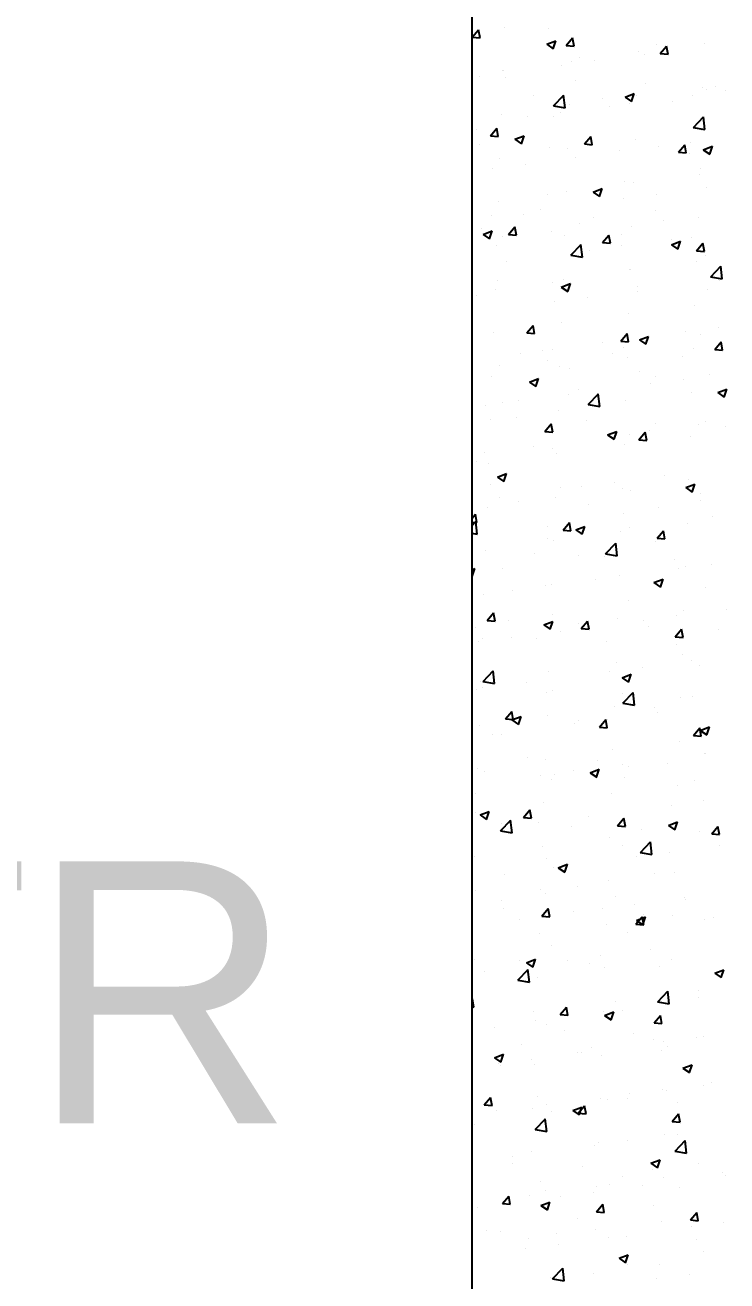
# Model space of a CAD drawing. Header units: millimetres. Extents: x 331487 to 517269, y 198509 to 399936.
# Drawn here: x 419309 to 419845, y 383050 to 384008 of the extents above; entities that cross this region are included whole.
import ezdxf

# ---------------------------------------------------------------- set-up
doc = ezdxf.new("R2010")
doc.units = ezdxf.units.MM
doc.header["$MEASUREMENT"] = 0
doc.layers.add('9th_Column', color=2, linetype='Continuous', lineweight=25)
doc.layers.add('9th_Text', color=7, linetype='Continuous', lineweight=5)
doc.layers.add('COLUMN', color=6, linetype='Continuous')
doc.styles.add('MtXpl_Swis721_Lt_BT', font='swissl.ttf')

msp = doc.modelspace()

# ---------------------------------------------------------------- linework, layer by layer
at = {"layer": '9th_Column'}
msp.add_line((419650.13, 384689.03), (419650.24, 382169.03), dxfattribs=at)
at = {"layer": 'COLUMN', "color": 2, "linetype": 'Continuous'}
for p, q in [((419650.47, 383998.9), (419655.29, 384004.65)), ((419656.45, 383998.37), (419655.29, 384004.64)), ((419675.18, 384006.44), (419675.18, 384006.44)), ((419708.57, 384005.55), (419708.57, 384005.55)), ((419650.25, 383995.54), (419650.25, 383995.54)), ((419650.47, 383998.9), (419656.45, 383998.38)), ((419707.39, 383993.48), (419714.39, 383996.17)), ((419707.39, 383993.48), (419712.36, 383990.13)), ((419712.36, 383990.12), (419714.39, 383996.17)), ((419722.2, 383992.63), (419727.02, 383998.37)), ((419722.2, 383992.63), (419728.17, 383992.1)), ((419728.17, 383992.09), (419727.01, 383998.36)), ((419790.85, 383993.6), (419790.85, 383993.6)), ((419793.92, 383986.35), (419798.74, 383992.1)), ((419799.9, 383985.82), (419798.74, 383992.09)), ((419827.76, 383994.1), (419827.76, 383994.1)), ((419732.53, 383983.59), (419732.53, 383983.59)), ((419777.25, 383987.69), (419777.25, 383987.69)), ((419781.77, 383985.82), (419781.77, 383985.82)), ((419793.92, 383986.35), (419799.9, 383985.83)), ((419673.97, 383973.15), (419673.97, 383973.15)), ((419674.21, 383973.58), (419674.21, 383973.58)), ((419718.86, 383977.54), (419718.86, 383977.54)), ((419725.91, 383980.65), (419725.91, 383980.65)), ((419743.9, 383980.83), (419743.9, 383980.83)), ((419655.71, 383969.22), (419655.71, 383969.22)), ((419675.81, 383968.06), (419675.81, 383968.06)), ((419729.2, 383965.81), (419729.2, 383965.81)), ((419782.58, 383963.55), (419782.58, 383963.55)), ((419696.9, 383954.63), (419696.9, 383954.63)), ((419712.49, 383946.59), (419720.28, 383954.7)), ((419721.29, 383945.11), (419720.19, 383954.61)), ((419767.08, 383953.22), (419774.08, 383955.91)), ((419767.08, 383953.22), (419772.05, 383949.86)), ((419772.05, 383949.86), (419774.08, 383955.91)), ((419776.03, 383954.4), (419776.03, 383954.4)), ((419818.62, 383954.69), (419818.62, 383954.69)), ((419826.55, 383960.81), (419826.55, 383960.81)), ((419829.04, 383958.61), (419829.04, 383958.61)), ((419835.96, 383961.3), (419835.96, 383961.3)), ((419843.65, 383957.99), (419843.65, 383957.99)), ((419712.4, 383946.49), (419721.29, 383945.11)), ((419724.69, 383947.36), (419724.69, 383947.36)), ((419750.28, 383952.38), (419750.28, 383952.38)), ((419755.46, 383946.38), (419755.46, 383946.38)), ((419770.72, 383948.6), (419770.72, 383948.6)), ((419803.66, 383950.12), (419803.66, 383950.12)), ((419672.75, 383939.87), (419672.75, 383939.87)), ((419692.56, 383938.1), (419692.56, 383938.1)), ((419712.4, 383938.58), (419712.4, 383938.58)), ((419717.59, 383941.39), (419717.59, 383941.39)), ((419819.21, 383930.04), (419827, 383938.15)), ((419828.02, 383928.56), (419826.91, 383938.06)), ((419654.08, 383928.57), (419654.08, 383928.57)), ((419664.35, 383923.68), (419669.17, 383929.43)), ((419670.32, 383923.15), (419669.16, 383929.42)), ((419819.12, 383929.94), (419828.02, 383928.56)), ((419825.33, 383927.52), (419825.33, 383927.52)), ((419655.92, 383917.23), (419655.92, 383917.23)), ((419664.35, 383923.68), (419670.32, 383923.16)), ((419683.06, 383920.97), (419690.06, 383923.65)), ((419683.06, 383920.97), (419688.03, 383917.61)), ((419688.03, 383917.61), (419690.05, 383923.65)), ((419709.3, 383914.98), (419709.3, 383914.98)), ((419736.07, 383917.41), (419740.89, 383923.15)), ((419736.07, 383917.41), (419742.05, 383916.88)), ((419742.05, 383916.88), (419740.89, 383923.14)), ((419774.82, 383921.11), (419774.82, 383921.11)), ((419792.31, 383915.25), (419792.31, 383915.25)), ((419807.8, 383911.13), (419812.62, 383916.88)), ((419813.77, 383910.6), (419812.62, 383916.87)), ((419817.35, 383918.55), (419817.35, 383918.55)), ((419826.77, 383912.96), (419833.77, 383915.65)), ((419831.74, 383909.6), (419833.77, 383915.64)), ((419671.54, 383906.58), (419671.54, 383906.58)), ((419723.48, 383914.07), (419723.48, 383914.07)), ((419729.16, 383906.94), (419729.16, 383906.94)), ((419762.68, 383912.72), (419762.68, 383912.72)), ((419807.8, 383911.13), (419813.78, 383910.61)), ((419816.06, 383910.47), (419816.06, 383910.47)), ((419826.77, 383912.96), (419831.74, 383909.6)), ((419666.25, 383898.65), (419666.25, 383898.65)), ((419691.28, 383901.95), (419691.28, 383901.95)), ((419824.91, 383898.94), (419824.91, 383898.94)), ((419766.59, 383888.93), (419766.59, 383888.93)), ((419773.6, 383887.83), (419773.6, 383887.83)), ((419824.11, 383894.23), (419824.11, 383894.23)), ((419708.27, 383878.92), (419708.27, 383878.92)), ((419722.26, 383880.78), (419722.26, 383880.78)), ((419742.75, 383880.7), (419749.75, 383883.39)), ((419742.75, 383880.7), (419747.72, 383877.35)), ((419747.72, 383877.35), (419749.74, 383883.39)), ((419791.04, 383879.11), (419791.04, 383879.11)), ((419828.91, 383884.09), (419828.91, 383884.09)), ((419670.32, 383873.29), (419670.32, 383873.29)), ((419702.85, 383867.49), (419702.85, 383867.49)), ((419766.01, 383875.81), (419766.01, 383875.81)), ((419790.55, 383866.97), (419790.55, 383866.97)), ((419664.98, 383862.51), (419664.98, 383862.51)), ((419689.83, 383863.88), (419689.83, 383863.88)), ((419743.21, 383861.62), (419743.21, 383861.62)), ((419796.59, 383859.37), (419796.59, 383859.37)), ((419822.9, 383860.94), (419822.9, 383860.94)), ((419657.53, 383852.7), (419657.53, 383852.7)), ((419658.73, 383848.45), (419665.73, 383851.14)), ((419658.73, 383848.45), (419663.7, 383845.1)), ((419663.69, 383845.09), (419665.72, 383851.14)), ((419678.22, 383848.46), (419683.04, 383854.21)), ((419678.22, 383848.46), (419684.2, 383847.94)), ((419684.2, 383847.93), (419683.04, 383854.2)), ((419710.91, 383850.45), (419710.91, 383850.45)), ((419732.24, 383856.96), (419732.24, 383856.96)), ((419749.95, 383842.19), (419754.77, 383847.93)), ((419755.92, 383841.66), (419754.77, 383847.92)), ((419764.29, 383848.19), (419764.29, 383848.19)), ((419772.39, 383854.54), (419772.39, 383854.54)), ((419669.1, 383840), (419669.1, 383840)), ((419673.92, 383846.95), (419673.92, 383846.95)), ((419721.04, 383847.49), (419721.04, 383847.49)), ((419725.75, 383832.62), (419733.54, 383840.74)), ((419734.55, 383831.15), (419733.44, 383840.65)), ((419749.95, 383842.19), (419755.92, 383841.66)), ((419764.73, 383839.66), (419764.73, 383839.66)), ((419802.44, 383840.44), (419809.44, 383843.13)), ((419802.44, 383840.44), (419807.41, 383837.09)), ((419802.61, 383844.65), (419802.61, 383844.65)), ((419807.41, 383837.09), (419809.44, 383843.13)), ((419817.68, 383845.93), (419817.68, 383845.93)), ((419821.67, 383835.91), (419826.49, 383841.66)), ((419827.65, 383835.38), (419826.49, 383841.65)), ((419725.66, 383832.53), (419734.55, 383831.15)), ((419739.7, 383836.37), (419739.7, 383836.37)), ((419821.67, 383835.91), (419827.65, 383835.39)), ((419828.74, 383831.98), (419828.74, 383831.98)), ((419676.54, 383828.05), (419676.54, 383828.05)), ((419770.43, 383821.97), (419770.43, 383821.97)), ((419771.17, 383821.25), (419771.17, 383821.25)), ((419821.68, 383827.65), (419821.68, 383827.65)), ((419832.47, 383816.07), (419840.26, 383824.19)), ((419841.27, 383814.6), (419840.17, 383824.1)), ((419669.93, 383813.05), (419669.93, 383813.05)), ((419712.11, 383811.96), (419712.11, 383811.96)), ((419718.42, 383808.19), (419725.42, 383810.88)), ((419719.83, 383814.21), (419719.83, 383814.21)), ((419723.31, 383810.79), (419723.31, 383810.79)), ((419723.39, 383804.83), (419725.41, 383810.88)), ((419832.38, 383815.98), (419841.27, 383814.6)), ((419839.45, 383813.52), (419839.45, 383813.52)), ((419653.79, 383801.95), (419653.79, 383801.95)), ((419667.89, 383806.71), (419667.89, 383806.71)), ((419718.42, 383808.19), (419723.39, 383804.83)), ((419738.43, 383800.22), (419738.43, 383800.22)), ((419776.3, 383805.21), (419776.3, 383805.21)), ((419776.7, 383808.54), (419776.7, 383808.54)), ((419830.08, 383806.28), (419830.08, 383806.28)), ((419713.39, 383796.93), (419713.39, 383796.93)), ((419820.47, 383794.36), (419820.47, 383794.36)), ((419650.24, 383788.61), (419650.24, 383788.61)), ((419718.61, 383780.92), (419718.61, 383780.92)), ((419769.95, 383787.96), (419769.95, 383787.96)), ((419666.67, 383773.42), (419666.67, 383773.42)), ((419692.1, 383773.24), (419696.92, 383778.99)), ((419692.1, 383773.24), (419698.07, 383772.72)), ((419698.07, 383772.71), (419696.91, 383778.98)), ((419763.82, 383766.97), (419768.64, 383772.71)), ((419769.8, 383766.44), (419768.64, 383772.71)), ((419813.15, 383774.08), (419813.15, 383774.08)), ((419824.62, 383772.31), (419824.62, 383772.31)), ((419838.18, 383777.38), (419838.18, 383777.38)), ((419650.46, 383761.95), (419650.46, 383761.95)), ((419749.99, 383765.77), (419749.99, 383765.77)), ((419763.82, 383766.97), (419769.8, 383766.45)), ((419766.3, 383762.3), (419766.3, 383762.3)), ((419778.11, 383767.93), (419785.11, 383770.62)), ((419778.11, 383767.93), (419783.08, 383764.57)), ((419783.08, 383764.57), (419785.1, 383770.61)), ((419835.55, 383760.69), (419840.37, 383766.44)), ((419841.52, 383760.16), (419840.37, 383766.43)), ((419687.08, 383757.49), (419687.08, 383757.49)), ((419703.84, 383759.69), (419703.84, 383759.69)), ((419707.98, 383752.29), (419707.98, 383752.29)), ((419712.12, 383760.78), (419712.12, 383760.78)), ((419757.22, 383757.44), (419757.22, 383757.44)), ((419768.74, 383754.67), (419768.74, 383754.67)), ((419810.6, 383755.18), (419810.6, 383755.18)), ((419819.25, 383761.07), (419819.25, 383761.07)), ((419835.55, 383760.69), (419841.53, 383760.17)), ((419671.54, 383748.51), (419671.54, 383748.51)), ((419717.4, 383747.63), (419717.4, 383747.63)), ((419724.92, 383746.26), (419724.92, 383746.26)), ((419778.31, 383744), (419778.31, 383744)), ((419665.46, 383740.13), (419665.46, 383740.13)), ((419694.08, 383735.67), (419701.09, 383738.36)), ((419694.08, 383735.67), (419699.06, 383732.32)), ((419699.05, 383732.32), (419701.08, 383738.36)), ((419786.84, 383734.64), (419786.84, 383734.64)), ((419790.26, 383740.34), (419790.26, 383740.34)), ((419811.87, 383737.94), (419811.87, 383737.94)), ((419831.69, 383741.75), (419831.69, 383741.75)), ((419723.68, 383726.33), (419723.68, 383726.33)), ((419731.94, 383730.33), (419731.94, 383730.33)), ((419739.01, 383718.66), (419746.79, 383726.78)), ((419747.81, 383717.19), (419746.7, 383726.68)), ((419818.03, 383727.78), (419818.03, 383727.78)), ((419837.8, 383727.67), (419844.8, 383730.35)), ((419837.8, 383727.67), (419842.77, 383724.31)), ((419842.77, 383724.31), (419844.79, 383730.35)), ((419660.78, 383718.04), (419660.78, 383718.04)), ((419673.62, 383720.32), (419673.62, 383720.32)), ((419685.81, 383721.34), (419685.81, 383721.34)), ((419716.18, 383714.34), (419716.18, 383714.34)), ((419738.92, 383718.56), (419747.81, 383717.18)), ((419767.52, 383721.38), (419767.52, 383721.38)), ((419664.24, 383706.84), (419664.24, 383706.84)), ((419683.94, 383708.86), (419683.94, 383708.86)), ((419737.33, 383706.61), (419737.33, 383706.61)), ((419790.71, 383704.35), (419790.71, 383704.35)), ((419828.45, 383705.35), (419828.45, 383705.35)), ((419705.97, 383698.02), (419710.79, 383703.77)), ((419705.97, 383698.02), (419711.95, 383697.5)), ((419711.95, 383697.49), (419710.79, 383703.76)), ((419753.78, 383695.41), (419760.78, 383698.1)), ((419753.78, 383695.41), (419758.75, 383692.06)), ((419758.74, 383692.06), (419760.77, 383698.1)), ((419760.53, 383695.2), (419760.53, 383695.2)), ((419770.13, 383695.34), (419770.13, 383695.34)), ((419777.7, 383691.75), (419782.52, 383697.49)), ((419783.67, 383691.22), (419782.52, 383697.49)), ((419785.57, 383698.5), (419785.57, 383698.5)), ((419816.82, 383694.49), (419816.82, 383694.49)), ((419823.44, 383703.48), (419823.44, 383703.48)), ((419844.09, 383702.09), (419844.09, 383702.09)), ((419697.38, 383686.89), (419697.38, 383686.89)), ((419711.81, 383685.33), (419711.81, 383685.33)), ((419766.31, 383688.09), (419766.31, 383688.09)), ((419777.7, 383691.75), (419783.68, 383691.23)), ((419653.49, 383675.32), (419653.49, 383675.32)), ((419659.5, 383681.9), (419659.5, 383681.9)), ((419714.96, 383681.05), (419714.96, 383681.05)), ((419663.02, 383673.55), (419663.02, 383673.55)), ((419669.75, 383663.16), (419676.75, 383665.85)), ((419674.72, 383659.8), (419676.75, 383665.85)), ((419664.47, 383657.76), (419664.47, 383657.76)), ((419669.75, 383663.16), (419674.73, 383659.8)), ((419759.26, 383659.05), (419759.26, 383659.05)), ((419797.13, 383664.04), (419797.13, 383664.04)), ((419813.47, 383655.15), (419820.47, 383657.84)), ((419815.6, 383661.2), (419815.6, 383661.2)), ((419818.44, 383651.79), (419820.46, 383657.84)), ((419671.07, 383647.44), (419671.07, 383647.44)), ((419713.75, 383647.76), (419713.75, 383647.76)), ((419717.85, 383655.51), (419717.85, 383655.51)), ((419734.23, 383655.76), (419734.23, 383655.76)), ((419765.09, 383654.8), (419765.09, 383654.8)), ((419771.24, 383653.25), (419771.24, 383653.25)), ((419813.47, 383655.15), (419818.44, 383651.8)), ((419824.62, 383651), (419824.62, 383651)), ((419661.81, 383640.26), (419661.81, 383640.26)), ((419685.56, 383644.33), (419685.56, 383644.33)), ((419738.94, 383642.07), (419738.94, 383642.07)), ((419792.32, 383639.82), (419792.32, 383639.82)), ((419824.32, 383645.68), (419824.32, 383645.68)), ((419650.18, 383631.53), (419652.94, 383634.83)), ((419650.18, 383626.08), (419653.33, 383629.37)), ((419650.18, 383628.9), (419654.1, 383628.56)), ((419654.09, 383628.55), (419652.94, 383634.82)), ((419654.34, 383619.77), (419653.24, 383629.27)), ((419719.85, 383622.8), (419724.67, 383628.55)), ((419725.82, 383622.27), (419724.66, 383628.54)), ((419766, 383635.67), (419766, 383635.67)), ((419814.39, 383627.91), (419814.39, 383627.91)), ((419833.98, 383632.91), (419833.98, 383632.91)), ((419650.18, 383620.42), (419654.34, 383619.77)), ((419707.68, 383625.66), (419707.68, 383625.66)), ((419719.85, 383622.8), (419725.82, 383622.28)), ((419729.44, 383622.9), (419736.45, 383625.59)), ((419729.44, 383622.9), (419734.42, 383619.54)), ((419732.95, 383619.61), (419732.95, 383619.61)), ((419734.41, 383619.54), (419736.44, 383625.58)), ((419763.88, 383621.51), (419763.88, 383621.51)), ((419770.83, 383624.6), (419770.83, 383624.6)), ((419791.57, 383616.53), (419796.39, 383622.27)), ((419797.55, 383616), (419796.39, 383622.27)), ((419707.92, 383616.32), (419707.92, 383616.32)), ((419712.53, 383614.47), (419712.53, 383614.47)), ((419752.26, 383604.7), (419760.05, 383612.81)), ((419761.07, 383603.22), (419759.96, 383612.72)), ((419789.96, 383613.71), (419789.96, 383613.71)), ((419791.57, 383616.53), (419797.55, 383616.01)), ((419660.59, 383606.97), (419660.59, 383606.97)), ((419697.96, 383604.68), (419697.96, 383604.68)), ((419731.65, 383603.7), (419731.65, 383603.7)), ((419751.34, 383602.42), (419751.34, 383602.42)), ((419752.17, 383604.6), (419761.07, 383603.22)), ((419804.72, 383600.16), (419804.72, 383600.16)), ((419650.18, 383592.47), (419652.42, 383593.33)), ((419650.39, 383587.29), (419652.42, 383593.33)), ((419673.33, 383593.69), (419673.33, 383593.69)), ((419807.67, 383593.47), (419807.67, 383593.47)), ((419813.17, 383594.62), (419813.17, 383594.62)), ((419832.71, 383596.77), (419832.71, 383596.77)), ((419650.18, 383587.44), (419650.4, 383587.29)), ((419706.65, 383580.17), (419706.65, 383580.17)), ((419711.32, 383581.18), (419711.32, 383581.18)), ((419744.52, 383585.16), (419744.52, 383585.16)), ((419762.66, 383588.22), (419762.66, 383588.22)), ((419789.13, 383582.64), (419796.14, 383585.32)), ((419789.13, 383582.64), (419794.11, 383579.28)), ((419794.1, 383579.28), (419796.13, 383585.32)), ((419659.38, 383573.68), (419659.38, 383573.68)), ((419681.61, 383576.88), (419681.61, 383576.88)), ((419828.16, 383578.72), (419828.16, 383578.72)), ((419769.84, 383568.71), (419769.84, 383568.71)), ((419811.95, 383561.33), (419811.95, 383561.33)), ((419844.27, 383562.31), (419844.27, 383562.31)), ((419662, 383553.86), (419666.82, 383559.61)), ((419662, 383553.86), (419667.97, 383553.34)), ((419667.97, 383553.33), (419666.81, 383559.6)), ((419678.49, 383553.58), (419678.49, 383553.58)), ((419705.11, 383550.38), (419712.11, 383553.07)), ((419710.08, 383547.03), (419712.11, 383553.07)), ((419711.52, 383558.7), (419711.52, 383558.7)), ((419731.87, 383551.32), (419731.87, 383551.32)), ((419733.72, 383547.59), (419738.54, 383553.33)), ((419739.7, 383547.05), (419738.54, 383553.32)), ((419761.44, 383554.93), (419761.44, 383554.93)), ((419781.37, 383554.03), (419781.37, 383554.03)), ((419806.4, 383557.33), (419806.4, 383557.33)), ((419653.2, 383548.69), (419653.2, 383548.69)), ((419705.11, 383550.38), (419710.09, 383547.03)), ((419710.1, 383547.89), (419710.1, 383547.89)), ((419718.21, 383545.72), (419718.21, 383545.72)), ((419733.72, 383547.59), (419739.7, 383547.06)), ((419785.25, 383549.06), (419785.25, 383549.06)), ((419805.45, 383541.31), (419810.27, 383547.06)), ((419805.45, 383541.31), (419811.43, 383540.79)), ((419811.42, 383540.78), (419810.27, 383547.05)), ((419838.63, 383546.81), (419838.63, 383546.81)), ((419655.31, 383537.44), (419655.31, 383537.44)), ((419658.16, 383540.39), (419658.16, 383540.39)), ((419680.34, 383540.73), (419680.34, 383540.73)), ((419699.57, 383540.14), (419699.57, 383540.14)), ((419752.95, 383537.89), (419752.95, 383537.89)), ((419806.33, 383535.63), (419806.33, 383535.63)), ((419810.74, 383528.04), (419810.74, 383528.04)), ((419817.97, 383522.87), (419817.97, 383522.87)), ((419658.8, 383507.28), (419666.59, 383515.4)), ((419667.6, 383505.81), (419666.49, 383515.31)), ((419708.88, 383514.6), (419708.88, 383514.6)), ((419755.06, 383514.59), (419755.06, 383514.59)), ((419760.23, 383521.64), (419760.23, 383521.64)), ((419764.8, 383510.12), (419771.8, 383512.81)), ((419769.77, 383506.76), (419771.8, 383512.81)), ((419780.09, 383517.89), (419780.09, 383517.89)), ((419824.03, 383519.05), (419824.03, 383519.05)), ((419656.94, 383507.1), (419656.94, 383507.1)), ((419658.59, 383502.74), (419658.59, 383502.74)), ((419658.71, 383507.19), (419667.6, 383505.81)), ((419691.91, 383506.28), (419691.91, 383506.28)), ((419764.8, 383510.12), (419769.78, 383506.77)), ((419765.71, 383509.04), (419765.71, 383509.04)), ((419654.03, 383501.29), (419654.03, 383501.29)), ((419707.39, 383499.03), (419707.39, 383499.03)), ((419711.97, 383500.49), (419711.97, 383500.49)), ((419765.35, 383498.23), (419765.35, 383498.23)), ((419765.52, 383490.73), (419773.31, 383498.85)), ((419774.32, 383489.26), (419773.22, 383498.76)), ((419809.52, 383494.75), (419809.52, 383494.75)), ((419818.74, 383495.98), (419818.74, 383495.98)), ((419675.87, 383478.64), (419680.69, 383484.39)), ((419681.84, 383478.11), (419680.69, 383484.38)), ((419759.01, 383488.35), (419759.01, 383488.35)), ((419765.43, 383490.64), (419774.32, 383489.26)), ((419789.67, 383487.08), (419789.67, 383487.08)), ((419675.87, 383478.64), (419681.85, 383478.12)), ((419680.78, 383477.87), (419687.78, 383480.56)), ((419680.78, 383477.87), (419685.75, 383474.51)), ((419685.75, 383474.51), (419687.78, 383480.55)), ((419707.67, 383481.31), (419707.67, 383481.31)), ((419728.75, 383475.15), (419728.75, 383475.15)), ((419731.35, 383477.07), (419731.35, 383477.07)), ((419747.6, 383472.37), (419752.42, 383478.11)), ((419753.57, 383471.84), (419752.41, 383478.1)), ((419753.79, 383478.44), (419753.79, 383478.44)), ((419791.66, 383483.43), (419791.66, 383483.43)), ((419655.73, 383473.81), (419655.73, 383473.81)), ((419665.6, 383466.83), (419665.6, 383466.83)), ((419673.03, 383467.06), (419673.03, 383467.06)), ((419747.6, 383472.37), (419753.57, 383471.84)), ((419819.32, 383466.09), (419824.14, 383471.84)), ((419819.32, 383466.09), (419825.3, 383465.57)), ((419825.3, 383465.56), (419824.14, 383471.83)), ((419824.49, 383469.86), (419831.5, 383472.55)), ((419824.49, 383469.86), (419829.47, 383466.5)), ((419829.46, 383466.5), (419831.49, 383472.55)), ((419757.8, 383455.06), (419757.8, 383455.06)), ((419808.31, 383461.47), (419808.31, 383461.47)), ((419692.5, 383449.39), (419692.5, 383449.39)), ((419706.45, 383448.02), (419706.45, 383448.02)), ((419745.88, 383447.13), (419745.88, 383447.13)), ((419827.86, 383452.09), (419827.86, 383452.09)), ((419828.51, 383452.3), (419828.51, 383452.3)), ((419654.51, 383440.52), (419654.51, 383440.52)), ((419660.2, 383438.21), (419660.2, 383438.21)), ((419702.45, 383435.71), (419702.45, 383435.71)), ((419713.58, 383435.96), (419713.58, 383435.96)), ((419727.48, 383439), (419727.48, 383439)), ((419740.47, 383437.61), (419747.47, 383440.29)), ((419740.47, 383437.61), (419745.45, 383434.25)), ((419745.44, 383434.25), (419747.47, 383440.29)), ((419765.35, 383443.99), (419765.35, 383443.99)), ((419769.54, 383442.08), (419769.54, 383442.08)), ((419799.26, 383444.88), (419799.26, 383444.88)), ((419711.22, 383432.07), (419711.22, 383432.07)), ((419766.97, 383433.7), (419766.97, 383433.7)), ((419807.09, 383428.18), (419807.09, 383428.18)), ((419820.35, 383431.45), (419820.35, 383431.45)), ((419652.9, 383422.06), (419652.9, 383422.06)), ((419756.58, 383421.77), (419756.58, 383421.77)), ((419653.3, 383407.24), (419653.3, 383407.24)), ((419656.45, 383405.35), (419663.45, 383408.04)), ((419661.42, 383402), (419663.45, 383408.04)), ((419689.75, 383403.42), (419694.57, 383409.17)), ((419695.72, 383402.89), (419694.56, 383409.16)), ((419705.24, 383414.73), (419705.24, 383414.73)), ((419802.2, 383412.86), (419802.2, 383412.86)), ((419827.24, 383416.16), (419827.24, 383416.16)), ((419656.45, 383405.35), (419661.42, 383402)), ((419672.06, 383393.32), (419679.84, 383401.44)), ((419672.6, 383398.56), (419672.6, 383398.56)), ((419680.86, 383391.85), (419679.75, 383401.34)), ((419689.75, 383403.42), (419695.72, 383402.9)), ((419701.17, 383399.56), (419701.17, 383399.56)), ((419739.05, 383404.55), (419739.05, 383404.55)), ((419761.47, 383397.15), (419766.29, 383402.89)), ((419767.45, 383396.62), (419766.29, 383402.88)), ((419800.16, 383397.34), (419807.16, 383400.03)), ((419800.16, 383397.34), (419805.14, 383393.99)), ((419805.13, 383393.99), (419807.16, 383400.03)), ((419671.96, 383393.22), (419680.86, 383391.85)), ((419676.14, 383396.27), (419676.14, 383396.27)), ((419725.99, 383396.3), (419725.99, 383396.3)), ((419755.36, 383388.48), (419755.36, 383388.48)), ((419761.47, 383397.15), (419767.45, 383396.62)), ((419779.37, 383394.05), (419779.37, 383394.05)), ((419805.87, 383394.89), (419805.87, 383394.89)), ((419823.73, 383392.42), (419823.73, 383392.42)), ((419832.75, 383391.79), (419832.75, 383391.79)), ((419833.2, 383390.87), (419838.02, 383396.62)), ((419833.2, 383390.87), (419839.18, 383390.35)), ((419839.17, 383390.34), (419838.02, 383396.61)), ((419704.02, 383381.44), (419704.02, 383381.44)), ((419765.41, 383382.41), (419765.41, 383382.41)), ((419778.78, 383376.77), (419786.57, 383384.89)), ((419787.58, 383375.3), (419786.48, 383384.79)), ((419838.8, 383381.7), (419838.8, 383381.7)), ((419652.08, 383373.95), (419652.08, 383373.95)), ((419707.09, 383372.4), (419707.09, 383372.4)), ((419775.89, 383373.42), (419775.89, 383373.42)), ((419778.69, 383376.67), (419787.58, 383375.29)), ((419800.93, 383376.72), (419800.93, 383376.72)), ((419674.87, 383360.12), (419674.87, 383360.12)), ((419712.74, 383365.11), (419712.74, 383365.11)), ((419716.14, 383365.09), (419723.14, 383367.78)), ((419716.14, 383365.09), (419721.11, 383361.74)), ((419721.11, 383361.73), (419723.14, 383367.78)), ((419789.37, 383360.46), (419789.37, 383360.46)), ((419804.66, 383361.6), (419804.66, 383361.6)), ((419731.06, 383350.45), (419731.06, 383350.45)), ((419754.15, 383355.2), (419754.15, 383355.2)), ((419650.86, 383340.66), (419650.86, 383340.66)), ((419653.13, 383347.46), (419653.13, 383347.46)), ((419672.74, 383340.43), (419672.74, 383340.43)), ((419702.8, 383348.15), (419702.8, 383348.15)), ((419706.51, 383345.2), (419706.51, 383345.2)), ((419759.89, 383342.95), (419759.89, 383342.95)), ((419812.5, 383342.26), (419812.5, 383342.26)), ((419813.28, 383340.69), (419813.28, 383340.69)), ((419674.21, 383334.03), (419674.21, 383334.03)), ((419703.62, 383328.2), (419708.44, 383333.95)), ((419709.6, 383327.67), (419708.44, 383333.94)), ((419727.6, 383331.77), (419727.6, 383331.77)), ((419749.59, 383333.98), (419749.59, 383333.98)), ((419774.62, 383337.28), (419774.62, 383337.28)), ((419686.43, 383325.67), (419686.43, 383325.67)), ((419703.62, 383328.2), (419709.6, 383327.68)), ((419752.93, 383321.91), (419752.93, 383321.91)), ((419775.35, 383321.93), (419780.17, 383327.67)), ((419775.35, 383321.93), (419781.32, 383321.4)), ((419775.83, 383324.83), (419782.83, 383327.52)), ((419775.83, 383324.83), (419780.8, 383321.47)), ((419781.32, 383321.4), (419780.16, 383327.67)), ((419780.8, 383321.47), (419782.83, 383327.51)), ((419780.98, 383329.52), (419780.98, 383329.52)), ((419803.44, 383328.31), (419803.44, 383328.31)), ((419827.57, 383325.46), (419827.57, 383325.46)), ((419834.36, 383327.26), (419834.36, 383327.26)), ((419701.59, 383314.86), (419701.59, 383314.86)), ((419769.25, 383315.45), (419769.25, 383315.45)), ((419710.93, 383305.44), (419710.93, 383305.44)), ((419786.19, 383302.82), (419786.19, 383302.82)), ((419652.61, 383295.43), (419652.61, 383295.43)), ((419686.62, 383294.37), (419686.62, 383294.37)), ((419691.81, 383292.58), (419698.81, 383295.26)), ((419691.81, 383292.58), (419696.78, 383289.22)), ((419696.78, 383289.22), (419698.81, 383295.26)), ((419723.28, 383294.54), (419723.28, 383294.54)), ((419740, 383292.12), (419740, 383292.12)), ((419748.31, 383297.84), (419748.31, 383297.84)), ((419802.23, 383295.02), (419802.23, 383295.02)), ((419660.13, 383286.23), (419660.13, 383286.23)), ((419685.31, 383279.36), (419693.1, 383287.47)), ((419694.12, 383277.88), (419693.01, 383287.38)), ((419751.72, 383288.62), (419751.72, 383288.62)), ((419793.38, 383289.86), (419793.38, 383289.86)), ((419835.52, 383284.57), (419842.52, 383287.25)), ((419835.52, 383284.57), (419840.5, 383281.21)), ((419840.49, 383281.21), (419842.52, 383287.25)), ((419685.22, 383279.26), (419694.12, 383277.88)), ((419700.37, 383281.58), (419700.37, 383281.58)), ((419650.19, 383264.53), (419650.59, 383265)), ((419651.74, 383258.73), (419650.59, 383265)), ((419759.88, 383263.38), (419759.88, 383263.38)), ((419792.04, 383262.8), (419799.83, 383270.92)), ((419800.84, 383261.33), (419799.73, 383270.83)), ((419823.04, 383271.69), (419823.04, 383271.69)), ((419823.44, 383265.79), (419823.44, 383265.79)), ((419650.19, 383258.87), (419651.75, 383258.74)), ((419696.97, 383255.1), (419696.97, 383255.1)), ((419717.5, 383252.98), (419722.32, 383258.73)), ((419722.01, 383258.39), (419722.01, 383258.39)), ((419723.47, 383252.45), (419722.31, 383258.72)), ((419750.5, 383255.33), (419750.5, 383255.33)), ((419751.5, 383252.31), (419758.5, 383255)), ((419756.47, 383248.96), (419758.5, 383255)), ((419765.12, 383255.78), (419765.12, 383255.78)), ((419791.95, 383262.71), (419800.84, 383261.33)), ((419801.01, 383261.73), (419801.01, 383261.73)), ((419699.16, 383248.29), (419699.16, 383248.29)), ((419706.8, 383245.77), (419706.8, 383245.77)), ((419717.5, 383252.98), (419723.47, 383252.46)), ((419751.5, 383252.31), (419756.47, 383248.96)), ((419789.22, 383246.71), (419794.04, 383252.45)), ((419789.22, 383246.71), (419795.2, 383246.19)), ((419795.2, 383246.18), (419794.04, 383252.45)), ((419667.14, 383243.27), (419667.14, 383243.27)), ((419720.53, 383241.02), (419720.53, 383241.02)), ((419773.91, 383238.76), (419773.91, 383238.76)), ((419821.76, 383235.55), (419821.76, 383235.55)), ((419827.29, 383236.51), (419827.29, 383236.51)), ((419688.23, 383229.84), (419688.23, 383229.84)), ((419741.61, 383227.59), (419741.61, 383227.59)), ((419789.08, 383233.83), (419789.08, 383233.83)), ((419794.99, 383225.33), (419794.99, 383225.33)), ((419796.73, 383232.25), (419796.73, 383232.25)), ((419799.79, 383228.44), (419799.79, 383228.44)), ((419667.48, 383220.06), (419674.48, 383222.75)), ((419667.48, 383220.06), (419672.45, 383216.71)), ((419670.67, 383215.66), (419670.67, 383215.66)), ((419672.45, 383216.7), (419674.47, 383222.75)), ((419695.7, 383218.95), (419695.7, 383218.95)), ((419730.76, 383223.82), (419730.76, 383223.82)), ((419733.57, 383223.94), (419733.57, 383223.94)), ((419749.28, 383222.04), (419749.28, 383222.04)), ((419672.44, 383213.81), (419672.44, 383213.81)), ((419697.94, 383215), (419697.94, 383215)), ((419811.19, 383212.05), (419818.19, 383214.74)), ((419811.19, 383212.05), (419816.16, 383208.7)), ((419816.16, 383208.7), (419818.19, 383214.74)), ((419795.46, 383196.11), (419795.46, 383196.11)), ((419827.27, 383198.83), (419827.27, 383198.83)), ((419833.33, 383201.09), (419833.33, 383201.09)), ((419659.65, 383184.04), (419664.47, 383189.79)), ((419665.62, 383183.51), (419664.46, 383189.78)), ((419700.63, 383190.19), (419700.63, 383190.19)), ((419748.07, 383188.75), (419748.07, 383188.75)), ((419754.01, 383187.93), (419754.01, 383187.93)), ((419768.95, 383188.82), (419768.95, 383188.82)), ((419770.42, 383192.81), (419770.42, 383192.81)), ((419798.58, 383195.15), (419798.58, 383195.15)), ((419659.65, 383184.04), (419665.62, 383183.52)), ((419669.39, 383179.51), (419669.39, 383179.51)), ((419696.72, 383181.71), (419696.72, 383181.71)), ((419707.27, 383184.5), (419707.27, 383184.5)), ((419710.63, 383178.81), (419710.63, 383178.81)), ((419727.17, 383179.8), (419734.17, 383182.49)), ((419727.17, 383179.8), (419732.14, 383176.44)), ((419731.37, 383177.76), (419736.19, 383183.51)), ((419731.37, 383177.76), (419737.35, 383177.24)), ((419732.14, 383176.44), (419734.16, 383182.48)), ((419737.35, 383177.23), (419736.19, 383183.5)), ((419803.1, 383171.49), (419807.92, 383177.23)), ((419807.4, 383185.68), (419807.4, 383185.68)), ((419809.07, 383170.96), (419807.92, 383177.23)), ((419652.31, 383168.8), (419652.31, 383168.8)), ((419698.57, 383165.39), (419706.36, 383173.51)), ((419707.37, 383163.92), (419706.27, 383173.42)), ((419803.1, 383171.49), (419809.08, 383170.97)), ((419698.48, 383165.3), (419707.37, 383163.92)), ((419797.36, 383161.86), (419797.36, 383161.86)), ((419807.02, 383161.65), (419807.02, 383161.65)), ((419695.51, 383148.42), (419695.51, 383148.42)), ((419744.12, 383153.37), (419744.12, 383153.37)), ((419746.85, 383155.46), (419746.85, 383155.46)), ((419769.15, 383156.67), (419769.15, 383156.67)), ((419805.2, 383148.74), (419814.1, 383147.37)), ((419805.3, 383148.84), (419813.08, 383156.96)), ((419814.1, 383147.37), (419812.99, 383156.86)), ((419680.96, 383145.06), (419680.96, 383145.06)), ((419681.16, 383139.09), (419681.16, 383139.09)), ((419786.86, 383139.54), (419793.86, 383142.22)), ((419786.86, 383139.54), (419791.83, 383136.18)), ((419791.83, 383136.18), (419793.85, 383142.22)), ((419823.14, 383139.16), (419823.14, 383139.16)), ((419734.54, 383136.83), (419734.54, 383136.83)), ((419764.82, 383129.15), (419764.82, 383129.15)), ((419787.92, 383134.58), (419787.92, 383134.58)), ((419841.3, 383132.32), (419841.3, 383132.32)), ((419843.87, 383130.53), (419843.87, 383130.53)), ((419702.24, 383125.65), (419702.24, 383125.65)), ((419745.64, 383122.17), (419745.64, 383122.17)), ((419755.62, 383123.4), (419755.62, 383123.4)), ((419780.72, 383122.21), (419780.72, 383122.21)), ((419796.15, 383128.57), (419796.15, 383128.57)), ((419809.01, 383121.14), (419809.01, 383121.14)), ((419673.52, 383108.82), (419678.34, 383114.57)), ((419679.49, 383108.29), (419678.34, 383114.56)), ((419694.29, 383115.13), (419694.29, 383115.13)), ((419702.84, 383107.28), (419709.84, 383109.97)), ((419706.5, 383119.14), (419706.5, 383119.14)), ((419707.81, 383103.93), (419709.83, 383109.97)), ((419717.81, 383113.93), (419717.81, 383113.93)), ((419742.84, 383117.23), (419742.84, 383117.23)), ((419654.65, 383105.62), (419654.65, 383105.62)), ((419673.52, 383108.82), (419679.5, 383108.3)), ((419702.84, 383107.28), (419707.81, 383103.93)), ((419745.25, 383102.55), (419750.07, 383108.29)), ((419745.25, 383102.55), (419751.22, 383102.02)), ((419751.22, 383102.01), (419750.06, 383108.28)), ((419788.78, 383107.2), (419788.78, 383107.2)), ((419816.97, 383096.27), (419821.79, 383102.02)), ((419822.95, 383095.74), (419821.79, 383102.01)), ((419730.47, 383097.19), (419730.47, 383097.19)), ((419794.93, 383095.28), (419794.93, 383095.28)), ((419816.97, 383096.27), (419822.95, 383095.75)), ((419817.56, 383091.09), (419817.56, 383091.09)), ((419842.6, 383094.38), (419842.6, 383094.38)), ((419661.26, 383088.26), (419661.26, 383088.26)), ((419672.15, 383087.18), (419672.15, 383087.18)), ((419693.08, 383081.84), (419693.08, 383081.84)), ((419714.64, 383086), (419714.64, 383086)), ((419744.42, 383088.88), (419744.42, 383088.88)), ((419754.41, 383082.77), (419754.41, 383082.77)), ((419768.03, 383083.75), (419768.03, 383083.75)), ((419821.41, 383081.49), (419821.41, 383081.49)), ((419691.5, 383074.49), (419691.5, 383074.49)), ((419716.54, 383077.78), (419716.54, 383077.78)), ((419826.98, 383072.2), (419826.98, 383072.2)), ((419762.53, 383067.02), (419769.53, 383069.71)), ((419762.53, 383067.02), (419767.5, 383063.67)), ((419767.5, 383063.67), (419769.52, 383069.71)), ((419768.66, 383062.19), (419768.66, 383062.19)), ((419793.71, 383061.99), (419793.71, 383061.99)), ((419711.83, 383051.43), (419719.62, 383059.55)), ((419720.63, 383049.96), (419719.53, 383059.45)), ((419743.2, 383055.59), (419743.2, 383055.59)), ((419816.29, 383054.94), (419816.29, 383054.94)), ((419710.34, 383052.18), (419710.34, 383052.18)), ((419711.74, 383051.33), (419720.63, 383049.95)), ((419791.26, 383051.64), (419791.26, 383051.64))]:
    msp.add_line(p, q, dxfattribs=at)

# ---------------------------------------------------------------- texts
at = {"layer": '9th_Text', "style": 'MtXpl_Swis721_Lt_BT'}
msp.add_text('SIZE: 2.75 X 4.80 X 4.6 MTR', height=200, dxfattribs=at).set_placement((415896.72, 383169.92))

doc.saveas('drawing.dxf')
